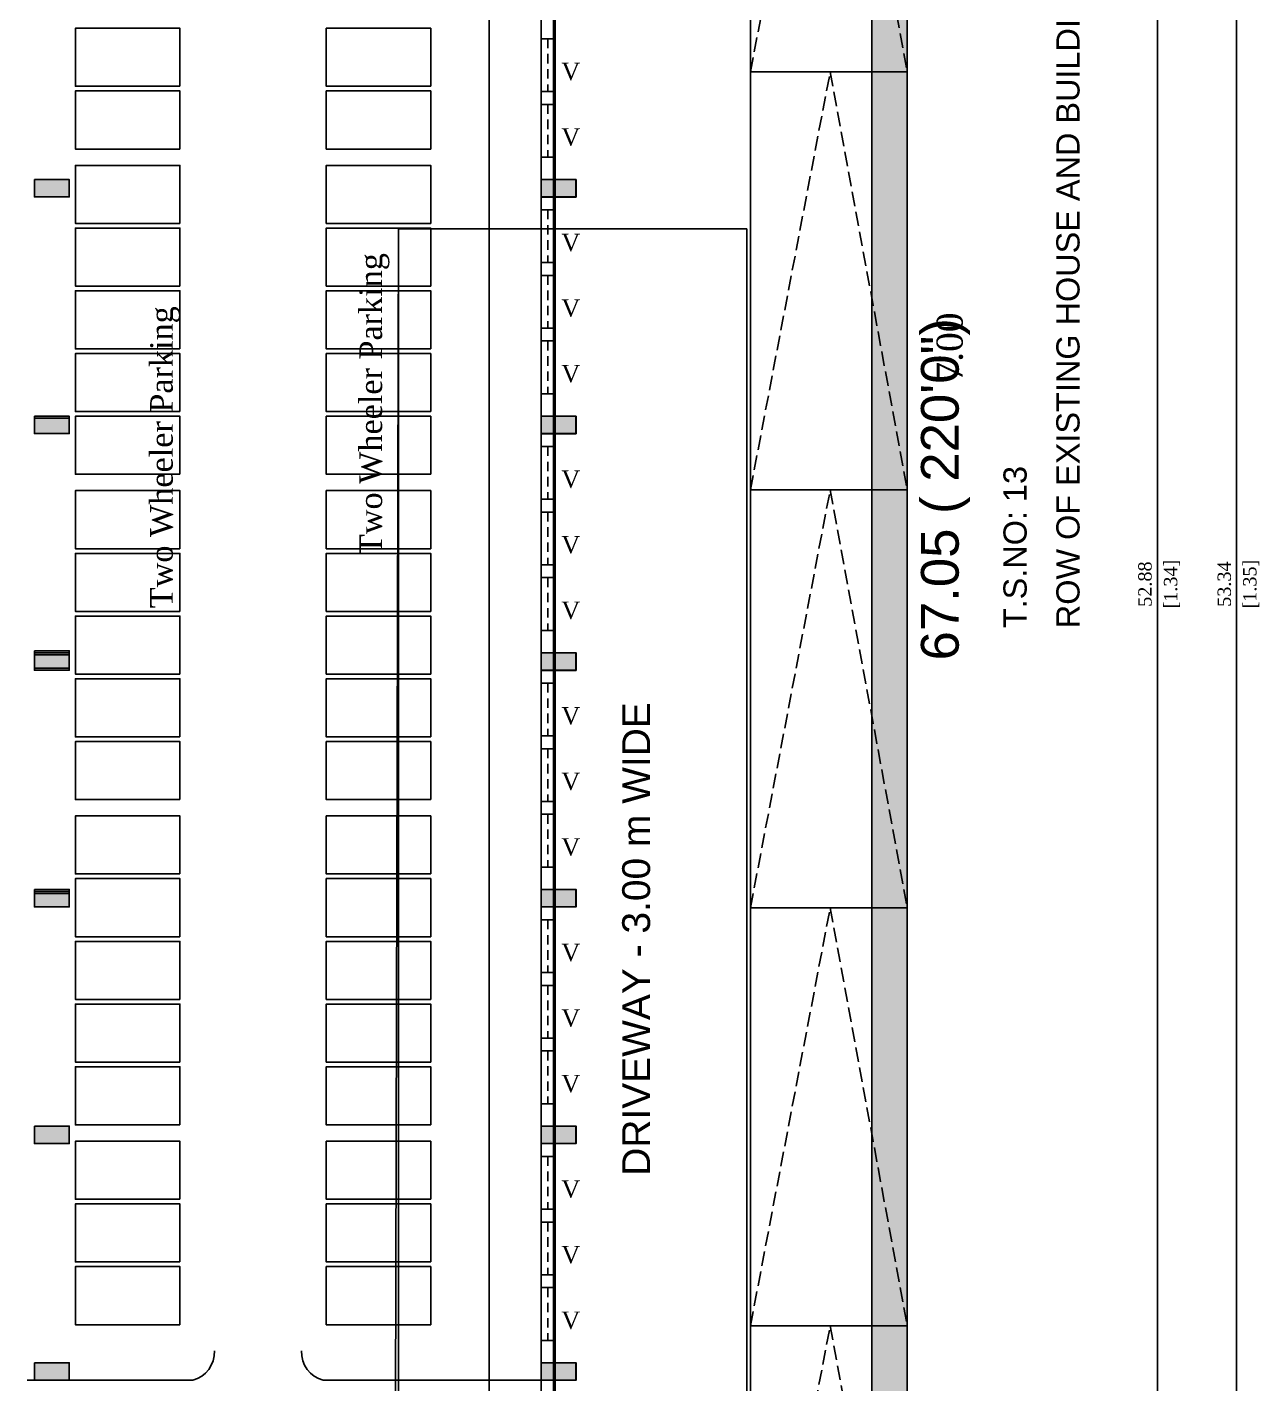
# Model space of a CAD drawing. Header units: metres. Extents: x 789 to 1127, y 8 to 183.
# Drawn here: x 834.07 to 855.3, y 70.2 to 93.57 of the extents above; entities that cross this region are included whole.
import ezdxf

# ---------------------------------------------------------------- set-up
doc = ezdxf.new("R2010")
doc.units = ezdxf.units.M
doc.header["$MEASUREMENT"] = 0
doc.header["$PDMODE"] = 96
doc.linetypes.add('CABLIN', pattern=[0.35, 0.25, -0.1])
doc.linetypes.add('HIDDEN', pattern=[0.375, 0.25, -0.125])
for name, color, linetype in [('Area', 3, 'Continuous'), ('BLK_1_LVL_0_BLDG_FOOT_PRINT', 1, 'Continuous'), ('BLK_1_LVL_0_SIDE_SETBACK2', 102, 'Continuous'), ('C-ANNO-TABL', 10, 'Continuous'), ('DRIVE_WAY', 255, 'Continuous'), ('ED', 30, 'Continuous'), ('FMB', 3, 'Continuous'), ('FOUR_WHEELER_DRIVE_WAY', 8, 'Continuous'), ('PER_AISLE_WIDTH', 5, 'Continuous'), ('PLOT_BOUNDARY', 70, 'Continuous'), ('RWH', 130, 'Continuous'), ('T E X T', 7, 'Continuous'), ('TEXT1', 7, 'Continuous'), ('W A L L', 125, 'Continuous')]:
    doc.layers.add(name, color=color, linetype=linetype)
for name, color, linetype, plot in [('BLK_1_COVERED_AREA', 140, 'Continuous', False), ('BLK_1_FLR_0_BLT_UP_AREA', 26, 'Continuous', False), ('BLK_1_MAX_HEIGHT_CAL_SET_BACK', 6, 'Continuous', False), ('TWO_WHEELER_PARKING', 2, 'Continuous', False)]:
    doc.layers.add(name, color=color, linetype=linetype, plot=plot)
doc.styles.add('S', font='swiss.ttf')
doc.styles.get("Standard").update_dxf_attribs({"font": 'BOOKOS.TTF'})
doc.styles.add('style1', font='romantic.ttf')
doc.styles.add('TIMES', font='BOOKOS.TTF')
doc.dimstyles.new('STANDARD$0', dxfattribs={"dimtxt": 7, "dimasz": 3, "dimexe": 3, "dimexo": 1, "dimgap": 1.5, "dimtad": 1, "dimdec": 1, "dimzin": 1, "dimdsep": 46, "dimlunit": 4, "dimtxsty": 'Standard', "dimblk": 'OBLIQUE', "dimcen": 0.09375, "dimdle": 1, "dimclrd": 8, "dimclre": 8, "dimclrt": 7, "dimadec": 1, "dimazin": 0, "dimtfac": 1, "dimtdec": 1, "dimtix": 1, "dimtmove": 2, "dimatfit": 3, "dimldrblk": 'ARCHTICK', "dimfxl": 0, "dimfrac": 2, "dimtolj": 1, "dimtzin": 0, "dimarcsym": 0})

# ---------------------------------------------------------------- blocks, each defined once
blk = doc.blocks.new('_Oblique')
at = {"color": 0, "linetype": 'ByBlock', "lineweight": -2}
blk.add_line((-0.5, -0.5), (0.5, 0.5), dxfattribs=at)
blk = doc.blocks.new('*D324')
at = {"layer": 'Defpoints', "color": 0}
for p in [(842.061, 110.42), (842.061, 57.537), (853.541, 57.537)]:
    blk.add_point(p, dxfattribs=at)
at = {"layer": 'ED', "color": 0, "lineweight": -2}
for p, q in [((853.311, 110.42), (853.771, 110.42)), ((853.541, 110.42), (853.541, 57.537)), ((853.311, 57.537), (853.771, 57.537))]:
    blk.add_line(p, q, dxfattribs=at)
at = {"layer": 'ED', "color": 0, "lineweight": -2, "xscale": 0.23, "yscale": 0.23, "zscale": 0.23}
for p, rotation in [((853.541, 110.42), 90), ((853.541, 57.537), 270)]:
    blk.add_blockref('_Oblique', p, dxfattribs=dict(at, rotation=rotation))
at = {"layer": 'ED', "color": 0, "char_height": 0.23, "attachment_point": 5, "rotation": 90}
for s, insert in [('\\A1;52.88', (853.328, 83.978)), ('\\A1;[1.34]', (853.79, 83.978))]:
    blk.add_mtext(s, dxfattribs=dict(at, insert=insert))
blk = doc.blocks.new('*D327')
at = {"layer": 'Defpoints', "color": 0}
for p in [(842.096, 110.65), (854.904, 110.65), (842.096, 57.307)]:
    blk.add_point(p, dxfattribs=at)
at = {"layer": 'ED', "color": 0, "lineweight": -2}
for p, q in [((854.674, 110.65), (855.134, 110.65)), ((854.904, 57.307), (854.904, 110.65)), ((854.674, 57.307), (855.134, 57.307))]:
    blk.add_line(p, q, dxfattribs=at)
at = {"layer": 'ED', "color": 0, "lineweight": -2, "xscale": 0.23, "yscale": 0.23, "zscale": 0.23}
for p, rotation in [((854.904, 110.65), 90), ((854.904, 57.307), 270)]:
    blk.add_blockref('_Oblique', p, dxfattribs=dict(at, rotation=rotation))
at = {"layer": 'ED', "color": 0, "char_height": 0.23, "attachment_point": 5, "rotation": 90}
for s, insert in [('\\A1;53.34', (854.693, 83.978)), ('\\A1;[1.35]', (855.154, 83.978))]:
    blk.add_mtext(s, dxfattribs=dict(at, insert=insert))
blk = doc.blocks.new('45')
at = {"layer": 'C-ANNO-TABL'}
h = blk.add_hatch(color=240, dxfattribs=at)
h.dxf.hatch_style = 1
h.paths.add_polyline_path([(11216.908, -3180.565), (11216.908, -3180.865), (11217.508, -3180.865), (11217.508, -3180.565)])
h = blk.add_hatch(color=240, dxfattribs=at)
h.dxf.hatch_style = 1
h.paths.add_polyline_path([(11225.636, -3180.565), (11225.636, -3180.865), (11226.237, -3180.865), (11226.237, -3180.565)])
h = blk.add_hatch(color=240, dxfattribs=at)
h.dxf.hatch_style = 1
h.paths.add_polyline_path([(11216.908, -3184.641), (11216.908, -3184.941), (11217.508, -3184.941), (11217.508, -3184.641)])
h = blk.add_hatch(color=240, dxfattribs=at)
h.dxf.hatch_style = 1
h.paths.add_polyline_path([(11216.908, -3184.677), (11216.908, -3184.906), (11217.508, -3184.906), (11217.508, -3184.677)])
h = blk.add_hatch(color=240, dxfattribs=at)
h.dxf.hatch_style = 1
h.paths.add_polyline_path([(11225.636, -3184.641), (11225.636, -3184.941), (11226.237, -3184.941), (11226.237, -3184.641)])
h = blk.add_hatch(color=240, dxfattribs=at)
h.dxf.hatch_style = 1
h.paths.add_polyline_path([(11216.908, -3188.718), (11216.908, -3188.947), (11217.508, -3188.947), (11217.508, -3188.718)])
h = blk.add_hatch(color=240, dxfattribs=at)
h.dxf.hatch_style = 1
h.paths.add_polyline_path([(11216.908, -3188.718), (11216.908, -3189.018), (11217.508, -3189.018), (11217.508, -3188.718)])
h = blk.add_hatch(color=240, dxfattribs=at)
h.dxf.hatch_style = 1
h.paths.add_polyline_path([(11216.908, -3188.754), (11216.908, -3188.982), (11217.508, -3188.982), (11217.508, -3188.754)])
h = blk.add_hatch(color=240, dxfattribs=at)
h.dxf.hatch_style = 1
h.paths.add_polyline_path([(11225.636, -3188.718), (11225.636, -3189.018), (11226.237, -3189.018), (11226.237, -3188.718)])
h = blk.add_hatch(color=240, dxfattribs=at)
h.dxf.hatch_style = 1
h.paths.add_polyline_path([(11216.908, -3192.795), (11216.908, -3193.095), (11217.508, -3193.095), (11217.508, -3192.795)])
h = blk.add_hatch(color=240, dxfattribs=at)
h.dxf.hatch_style = 1
h.paths.add_polyline_path([(11216.908, -3192.83), (11216.908, -3193.059), (11217.508, -3193.059), (11217.508, -3192.83)])
h = blk.add_hatch(color=240, dxfattribs=at)
h.dxf.hatch_style = 1
h.paths.add_polyline_path([(11225.636, -3192.795), (11225.636, -3193.095), (11226.237, -3193.095), (11226.237, -3192.795)])
h = blk.add_hatch(color=240, dxfattribs=at)
h.dxf.hatch_style = 1
h.paths.add_polyline_path([(11216.908, -3192.866), (11216.908, -3193.095), (11217.508, -3193.095), (11217.508, -3192.866)])
h = blk.add_hatch(color=240, dxfattribs=at)
h.dxf.hatch_style = 1
h.paths.add_polyline_path([(11216.908, -3192.866), (11216.908, -3193.095), (11217.508, -3193.095), (11217.508, -3192.866)])
h = blk.add_hatch(color=240, dxfattribs=at)
h.dxf.hatch_style = 1
h.paths.add_polyline_path([(11216.908, -3196.871), (11216.908, -3197.171), (11217.508, -3197.171), (11217.508, -3196.871)])
h = blk.add_hatch(color=240, dxfattribs=at)
h.dxf.hatch_style = 1
h.paths.add_polyline_path([(11225.636, -3196.871), (11225.636, -3197.171), (11226.237, -3197.171), (11226.237, -3196.871)])
h = blk.add_hatch(color=240, dxfattribs=at)
h.dxf.hatch_style = 1
h.paths.add_polyline_path([(11216.908, -3200.948), (11216.908, -3201.248), (11217.508, -3201.248), (11217.508, -3200.948)])
h = blk.add_hatch(color=240, dxfattribs=at)
h.dxf.hatch_style = 1
h.paths.add_polyline_path([(11225.636, -3200.948), (11225.636, -3201.248), (11226.237, -3201.248), (11226.237, -3200.948)])
at = {"layer": 'C-ANNO-TABL', "color": 240}
for points in [[(11216.908, -3180.565), (11216.908, -3180.865), (11217.508, -3180.865), (11217.508, -3180.565)], [(11225.636, -3180.565), (11225.636, -3180.865), (11226.237, -3180.865), (11226.237, -3180.565)], [(11216.908, -3184.641), (11216.908, -3184.941), (11217.508, -3184.941), (11217.508, -3184.641)], [(11225.636, -3184.641), (11225.636, -3184.941), (11226.237, -3184.941), (11226.237, -3184.641)], [(11216.908, -3188.718), (11216.908, -3189.018), (11217.508, -3189.018), (11217.508, -3188.718)], [(11225.636, -3188.718), (11225.636, -3189.018), (11226.237, -3189.018), (11226.237, -3188.718)], [(11216.908, -3192.795), (11216.908, -3193.095), (11217.508, -3193.095), (11217.508, -3192.795)], [(11216.908, -3192.795), (11216.908, -3193.095), (11217.508, -3193.095), (11217.508, -3192.795)], [(11225.636, -3192.795), (11225.636, -3193.095), (11226.237, -3193.095), (11226.237, -3192.795)], [(11216.908, -3196.871), (11216.908, -3197.171), (11217.508, -3197.171), (11217.508, -3196.871)], [(11225.636, -3196.871), (11225.636, -3197.171), (11226.237, -3197.171), (11226.237, -3196.871)], [(11216.908, -3200.948), (11216.908, -3201.248), (11217.508, -3201.248), (11217.508, -3200.948)], [(11225.636, -3200.948), (11225.636, -3201.248), (11226.237, -3201.248), (11226.237, -3200.948)]]:
    blk.add_lwpolyline(points, close=True, dxfattribs=at)
for points in [[(11217.508, -3184.906), (11217.508, -3184.677), (11216.908, -3184.677), (11216.908, -3184.906)], [(11217.508, -3188.947), (11217.508, -3188.718), (11216.908, -3188.718), (11216.908, -3188.947)], [(11217.508, -3188.982), (11217.508, -3188.754), (11216.908, -3188.754), (11216.908, -3188.982)], [(11217.508, -3193.059), (11217.508, -3192.83), (11216.908, -3192.83), (11216.908, -3193.059)], [(11217.508, -3193.095), (11217.508, -3192.866), (11216.908, -3192.866), (11216.908, -3193.095)], [(11217.508, -3193.095), (11217.508, -3192.866), (11216.908, -3192.866), (11216.908, -3193.095)]]:
    blk.add_lwpolyline(points, dxfattribs=at)
blk = doc.blocks.new('369')
at = {"layer": 'C-ANNO-TABL'}
h = blk.add_hatch(color=240, dxfattribs=at)
h.dxf.hatch_style = 1
h.paths.add_polyline_path([(11121.36, -3177.662), (11121.36, -3177.962), (11121.961, -3177.962), (11121.961, -3177.662)])
h = blk.add_hatch(color=240, dxfattribs=at)
h.dxf.hatch_style = 1
h.paths.add_polyline_path([(11130.089, -3177.662), (11130.089, -3177.962), (11130.689, -3177.962), (11130.689, -3177.662)])
h = blk.add_hatch(color=240, dxfattribs=at)
h.dxf.hatch_style = 1
h.paths.add_polyline_path([(11121.36, -3181.739), (11121.36, -3182.039), (11121.961, -3182.039), (11121.961, -3181.739)])
h = blk.add_hatch(color=240, dxfattribs=at)
h.dxf.hatch_style = 1
h.paths.add_polyline_path([(11121.36, -3181.774), (11121.36, -3182.003), (11121.961, -3182.003), (11121.961, -3181.774)])
h = blk.add_hatch(color=240, dxfattribs=at)
h.dxf.hatch_style = 1
h.paths.add_polyline_path([(11130.089, -3181.739), (11130.089, -3182.039), (11130.689, -3182.039), (11130.689, -3181.739)])
h = blk.add_hatch(color=240, dxfattribs=at)
h.dxf.hatch_style = 1
h.paths.add_polyline_path([(11121.36, -3185.78), (11121.36, -3186.08), (11121.961, -3186.08), (11121.961, -3185.78)])
h = blk.add_hatch(color=240, dxfattribs=at)
h.dxf.hatch_style = 1
h.paths.add_polyline_path([(11121.36, -3185.815), (11121.36, -3186.044), (11121.961, -3186.044), (11121.961, -3185.815)])
h = blk.add_hatch(color=240, dxfattribs=at)
h.dxf.hatch_style = 1
h.paths.add_polyline_path([(11121.36, -3185.851), (11121.36, -3186.08), (11121.961, -3186.08), (11121.961, -3185.851)])
h = blk.add_hatch(color=240, dxfattribs=at)
h.dxf.hatch_style = 1
h.paths.add_polyline_path([(11121.36, -3185.851), (11121.36, -3186.08), (11121.961, -3186.08), (11121.961, -3185.851)])
h = blk.add_hatch(color=240, dxfattribs=at)
h.dxf.hatch_style = 1
h.paths.add_polyline_path([(11130.089, -3185.815), (11130.089, -3186.115), (11130.689, -3186.115), (11130.689, -3185.815)])
h = blk.add_hatch(color=240, dxfattribs=at)
h.dxf.hatch_style = 1
h.paths.add_polyline_path([(11121.36, -3189.892), (11121.36, -3190.192), (11121.961, -3190.192), (11121.961, -3189.892)])
h = blk.add_hatch(color=240, dxfattribs=at)
h.dxf.hatch_style = 1
h.paths.add_polyline_path([(11121.36, -3189.928), (11121.36, -3190.156), (11121.961, -3190.156), (11121.961, -3189.928)])
h = blk.add_hatch(color=240, dxfattribs=at)
h.dxf.hatch_style = 1
h.paths.add_polyline_path([(11121.36, -3189.963), (11121.36, -3190.192), (11121.961, -3190.192), (11121.961, -3189.963)])
h = blk.add_hatch(color=240, dxfattribs=at)
h.dxf.hatch_style = 1
h.paths.add_polyline_path([(11121.36, -3189.963), (11121.36, -3190.192), (11121.961, -3190.192), (11121.961, -3189.963)])
h = blk.add_hatch(color=240, dxfattribs=at)
h.dxf.hatch_style = 1
h.paths.add_polyline_path([(11130.089, -3189.892), (11130.089, -3190.192), (11130.689, -3190.192), (11130.689, -3189.892)])
h = blk.add_hatch(color=240, dxfattribs=at)
h.dxf.hatch_style = 1
h.paths.add_polyline_path([(11121.36, -3193.969), (11121.36, -3194.269), (11121.961, -3194.269), (11121.961, -3193.969)])
h = blk.add_hatch(color=240, dxfattribs=at)
h.dxf.hatch_style = 1
h.paths.add_polyline_path([(11130.089, -3193.969), (11130.089, -3194.269), (11130.689, -3194.269), (11130.689, -3193.969)])
h = blk.add_hatch(color=240, dxfattribs=at)
h.dxf.hatch_style = 1
h.paths.add_polyline_path([(11121.36, -3198.046), (11121.36, -3198.345), (11121.961, -3198.345), (11121.961, -3198.046)])
h = blk.add_hatch(color=240, dxfattribs=at)
h.dxf.hatch_style = 1
h.paths.add_polyline_path([(11130.089, -3198.046), (11130.089, -3198.345), (11130.689, -3198.345), (11130.689, -3198.046)])
at = {"layer": 'C-ANNO-TABL', "color": 240}
for points in [[(11121.36, -3177.662), (11121.36, -3177.962), (11121.961, -3177.962), (11121.961, -3177.662)], [(11130.089, -3177.662), (11130.089, -3177.962), (11130.689, -3177.962), (11130.689, -3177.662)], [(11121.36, -3181.739), (11121.36, -3182.039), (11121.961, -3182.039), (11121.961, -3181.739)], [(11130.089, -3181.739), (11130.089, -3182.039), (11130.689, -3182.039), (11130.689, -3181.739)], [(11121.36, -3185.78), (11121.36, -3186.08), (11121.961, -3186.08), (11121.961, -3185.78)], [(11130.089, -3185.815), (11130.089, -3186.115), (11130.689, -3186.115), (11130.689, -3185.815)], [(11121.36, -3189.892), (11121.36, -3190.192), (11121.961, -3190.192), (11121.961, -3189.892)], [(11121.36, -3189.892), (11121.36, -3190.192), (11121.961, -3190.192), (11121.961, -3189.892)], [(11130.089, -3189.892), (11130.089, -3190.192), (11130.689, -3190.192), (11130.689, -3189.892)], [(11121.36, -3193.969), (11121.36, -3194.269), (11121.961, -3194.269), (11121.961, -3193.969)], [(11130.089, -3193.969), (11130.089, -3194.269), (11130.689, -3194.269), (11130.689, -3193.969)], [(11121.36, -3198.046), (11121.36, -3198.345), (11121.961, -3198.345), (11121.961, -3198.046)], [(11130.089, -3198.046), (11130.089, -3198.345), (11130.689, -3198.345), (11130.689, -3198.046)]]:
    blk.add_lwpolyline(points, close=True, dxfattribs=at)
for points in [[(11121.961, -3182.003), (11121.961, -3181.774), (11121.36, -3181.774), (11121.36, -3182.003)], [(11121.961, -3186.044), (11121.961, -3185.815), (11121.36, -3185.815), (11121.36, -3186.044)], [(11121.961, -3186.08), (11121.961, -3185.851), (11121.36, -3185.851), (11121.36, -3186.08)], [(11121.961, -3186.08), (11121.961, -3185.851), (11121.36, -3185.851), (11121.36, -3186.08)], [(11121.961, -3190.156), (11121.961, -3189.928), (11121.36, -3189.928), (11121.36, -3190.156)], [(11121.961, -3190.192), (11121.961, -3189.963), (11121.36, -3189.963), (11121.36, -3190.192)], [(11121.961, -3190.192), (11121.961, -3189.963), (11121.36, -3189.963), (11121.36, -3190.192)]]:
    blk.add_lwpolyline(points, dxfattribs=at)
blk = doc.blocks.new('*D138')
at = {"layer": 'BLK_1_MAX_HEIGHT_CAL_SET_BACK', "color": 0, "lineweight": -2}
for p, q in [((854.275, 116.653), (828.671, 116.653)), ((828.851, 116.653), (828.851, 87.379)), ((828.851, 57.307), (828.851, 86.58)), ((828.914, 57.307), (829.031, 57.307))]:
    blk.add_line(p, q, dxfattribs=at)
at = {"layer": 'Defpoints', "color": 0}
for p in [(828.851, 116.653), (854.338, 116.653), (828.851, 57.307)]:
    blk.add_point(p, dxfattribs=at)
at = {"layer": 'BLK_1_MAX_HEIGHT_CAL_SET_BACK', "color": 0, "lineweight": -2, "xscale": 0.18, "yscale": 0.18, "zscale": 0.18}
for p, rotation in [((828.851, 116.653), 90), ((828.851, 57.307), 270)]:
    blk.add_blockref('_Oblique', p, dxfattribs=dict(at, rotation=rotation))
at = {"layer": 'BLK_1_MAX_HEIGHT_CAL_SET_BACK', "color": 0, "char_height": 0.18, "attachment_point": 5}
for s, insert in [('\\A1;59.3457', (828.851, 87.165)), ('\\A1;[1.51]', (828.851, 86.765))]:
    blk.add_mtext(s, dxfattribs=dict(at, insert=insert))

msp = doc.modelspace()

# ---------------------------------------------------------------- hatches: boundary and pattern name
at = {"lineweight": -2, "ltscale": 0.5}
h = msp.add_hatch(dxfattribs=at)
h.set_pattern_fill('HEX', color=256, scale=2)
h.set_pattern_definition([(0, (-10114.8948, 3378.14307), (0, 0.433012702), [0.25, -0.5]), (120, (-10114.8948, 3378.14307), (-0.375, -0.216506351), [0.25, -0.5]), (60, (-10114.6448, 3378.14307), (-0.375, 0.216506351), [0.25, -0.5])])
h.paths.add_polyline_path([(849.22879, 116.6526), (816.92879, 116.6526), (816.92879, 49.6026), (819.21236, 49.6026), (819.21233, 50.20256), (817.72878, 50.20256), (817.3288, 116.0526), (848.62879, 116.0526), (848.62879, 50.2026), (846.15477, 50.20227), (846.15477, 49.60163), (849.22879, 49.6026)])
h = msp.add_hatch(color=240)
h.dxf.hatch_style = 1
h.paths.add_polyline_path([(842.92476, 90.94574), (842.92476, 90.64577), (843.52522, 90.64577), (843.52522, 90.94574)])
h = msp.add_hatch(color=240)
h.dxf.hatch_style = 1
h.paths.add_polyline_path([(842.92476, 86.86904), (842.92476, 86.56907), (843.52522, 86.56907), (843.52522, 86.86904)])
h = msp.add_hatch(color=240)
h.dxf.hatch_style = 1
h.paths.add_polyline_path([(842.92476, 82.79234), (842.92476, 82.49237), (843.52522, 82.49237), (843.52522, 82.79234)])
h = msp.add_hatch(color=240)
h.dxf.hatch_style = 1
h.paths.add_polyline_path([(842.92476, 78.71564), (842.92476, 78.41567), (843.52522, 78.41567), (843.52522, 78.71564)])
h = msp.add_hatch(color=240)
h.dxf.hatch_style = 1
h.paths.add_polyline_path([(842.92476, 74.63894), (842.92476, 74.33897), (843.52522, 74.33897), (843.52522, 74.63894)])
h = msp.add_hatch(color=240)
h.dxf.hatch_style = 1
h.paths.add_polyline_path([(842.92476, 70.56224), (842.92476, 70.26227), (843.52522, 70.26227), (843.52522, 70.56224)])

# ---------------------------------------------------------------- linework, layer by layer
at = {"lineweight": -3, "ltscale": 0.5}
for centre, start, end in [((836.79733, 70.74763), 284.532824, 2.537396), ((839.2963, 70.74763), 177.462604, 255.467176)]:
    msp.add_arc(centre, 0.49997, start, end, dxfattribs=at)
at = {"layer": 'Area'}
msp.add_lwpolyline([(823.00999, 110.64966), (843.15033, 110.64966), (843.15033, 57.30966), (823.00999, 57.30966)], close=True, dxfattribs=at)
at = {"layer": 'BLK_1_COVERED_AREA', "ltscale": 400}
msp.add_lwpolyline([(823.00999, 110.64966), (843.15033, 110.64966), (843.15033, 57.30966), (823.00999, 57.30966)], close=True, dxfattribs=at)
at = {"layer": 'BLK_1_FLR_0_BLT_UP_AREA', "color": 26, "linetype": 'Continuous'}
msp.add_lwpolyline([(823.00999, 110.64966), (843.15033, 110.64966), (843.15033, 57.30966), (823.00999, 57.30966)], close=True, dxfattribs=at)
at = {"layer": 'BLK_1_LVL_0_BLDG_FOOT_PRINT', "ltscale": 400}
msp.add_lwpolyline([(823.00999, 110.64966), (843.15033, 110.64966), (843.15033, 57.30966), (823.00999, 57.30966)], close=True, dxfattribs=at)
at = {"layer": 'BLK_1_LVL_0_SIDE_SETBACK2'}
msp.add_lwpolyline([(843.15033, 110.64966), (849.22879, 110.64966), (849.22879, 57.30966), (843.15033, 57.30966)], close=True, dxfattribs=at)
at = {"layer": 'DRIVE_WAY', "color": 7}
msp.add_lwpolyline([(840.46624, 49.6026), (846.46624, 49.6026), (846.46624, 90.09654), (840.46624, 90.09654)], close=True, dxfattribs=at)
at = {"layer": 'FMB'}
msp.add_lwpolyline([(816.92879, 116.6526), (849.22879, 116.6526), (849.22879, 49.6026), (816.92879, 49.6026)], close=True, dxfattribs=at)
at = {"layer": 'FOUR_WHEELER_DRIVE_WAY'}
msp.add_lwpolyline([(840.36624, 49.6026), (846.46624, 49.6026), (846.46624, 90.09654), (840.46624, 90.09654)], close=True, dxfattribs=at)
at = {"layer": 'PER_AISLE_WIDTH'}
msp.add_lwpolyline([(842.02879, 49.6026), (846.52879, 49.6026), (846.52879, 114.74248), (842.02879, 114.74248)], close=True, dxfattribs=at)
at = {"layer": 'PLOT_BOUNDARY', "linetype": 'ByBlock'}
msp.add_lwpolyline([(816.92879, 116.6526), (849.22879, 116.6526), (849.22879, 49.6026), (816.92879, 49.6026)], close=True, dxfattribs=at)
at = {"layer": 'RWH'}
msp.add_lwpolyline([(817.53879, 49.6026), (816.92879, 49.6026), (816.92879, 116.6526), (849.22879, 116.6526), (849.22879, 49.6026), (848.61879, 49.6026), (848.61879, 116.0426), (817.53879, 116.0426)], close=True, dxfattribs=at)
at = {"layer": 'TWO_WHEELER_PARKING', "linetype": 'Continuous'}
for points in [[(836.70248, 92.55319), (834.90248, 92.55319), (834.90248, 93.55319), (836.70248, 93.55319)], [(841.02311, 92.55319), (839.22311, 92.55319), (839.22311, 93.55319), (841.02311, 93.55319)], [(836.70248, 91.47273), (834.90248, 91.47273), (834.90248, 92.47273), (836.70248, 92.47273)], [(841.02311, 91.47273), (839.22311, 91.47273), (839.22311, 92.47273), (841.02311, 92.47273)], [(836.70248, 90.19116), (834.90248, 90.19116), (834.90248, 91.19116), (836.70248, 91.19116)], [(841.02311, 90.19116), (839.22311, 90.19116), (839.22311, 91.19116), (841.02311, 91.19116)], [(836.70248, 89.11069), (834.90248, 89.11069), (834.90248, 90.11069), (836.70248, 90.11069)], [(841.02311, 89.11069), (839.22311, 89.11069), (839.22311, 90.11069), (841.02311, 90.11069)], [(836.70248, 88.03023), (834.90248, 88.03023), (834.90248, 89.03023), (836.70248, 89.03023)], [(841.02311, 88.03023), (839.22311, 88.03023), (839.22311, 89.03023), (841.02311, 89.03023)], [(836.70248, 86.94977), (834.90248, 86.94977), (834.90248, 87.94977), (836.70248, 87.94977)], [(841.02311, 86.94977), (839.22311, 86.94977), (839.22311, 87.94977), (841.02311, 87.94977)], [(836.70248, 85.86931), (834.90248, 85.86931), (834.90248, 86.86931), (836.70248, 86.86931)], [(841.02311, 85.86931), (839.22311, 85.86931), (839.22311, 86.86931), (841.02311, 86.86931)], [(836.70248, 84.58773), (834.90248, 84.58773), (834.90248, 85.58773), (836.70248, 85.58773)], [(841.02311, 84.58773), (839.22311, 84.58773), (839.22311, 85.58773), (841.02311, 85.58773)], [(836.70248, 83.50727), (834.90248, 83.50727), (834.90248, 84.50727), (836.70248, 84.50727)], [(841.02311, 83.50727), (839.22311, 83.50727), (839.22311, 84.50727), (841.02311, 84.50727)], [(836.70248, 82.42681), (834.90248, 82.42681), (834.90248, 83.42681), (836.70248, 83.42681)], [(841.02311, 82.42681), (839.22311, 82.42681), (839.22311, 83.42681), (841.02311, 83.42681)], [(836.70248, 81.34635), (834.90248, 81.34635), (834.90248, 82.34635), (836.70248, 82.34635)], [(841.02311, 81.34635), (839.22311, 81.34635), (839.22311, 82.34635), (841.02311, 82.34635)], [(836.70248, 80.26589), (834.90248, 80.26589), (834.90248, 81.26589), (836.70248, 81.26589)], [(841.02311, 80.26589), (839.22311, 80.26589), (839.22311, 81.26589), (841.02311, 81.26589)], [(836.70248, 78.98431), (834.90248, 78.98431), (834.90248, 79.98431), (836.70248, 79.98431)], [(841.02311, 78.98431), (839.22311, 78.98431), (839.22311, 79.98431), (841.02311, 79.98431)], [(836.70248, 77.90385), (834.90248, 77.90385), (834.90248, 78.90385), (836.70248, 78.90385)], [(841.02311, 77.90385), (839.22311, 77.90385), (839.22311, 78.90385), (841.02311, 78.90385)], [(836.70248, 76.82339), (834.90248, 76.82339), (834.90248, 77.82339), (836.70248, 77.82339)], [(841.02311, 76.82339), (839.22311, 76.82339), (839.22311, 77.82339), (841.02311, 77.82339)], [(836.70248, 75.74292), (834.90248, 75.74292), (834.90248, 76.74292), (836.70248, 76.74292)], [(841.02311, 75.74292), (839.22311, 75.74292), (839.22311, 76.74292), (841.02311, 76.74292)], [(836.70248, 74.66246), (834.90248, 74.66246), (834.90248, 75.66246), (836.70248, 75.66246)], [(841.02311, 74.66246), (839.22311, 74.66246), (839.22311, 75.66246), (841.02311, 75.66246)], [(836.70248, 73.38088), (834.90248, 73.38088), (834.90248, 74.38088), (836.70248, 74.38088)], [(841.02311, 73.38088), (839.22311, 73.38088), (839.22311, 74.38088), (841.02311, 74.38088)], [(836.70248, 72.30042), (834.90248, 72.30042), (834.90248, 73.30042), (836.70248, 73.30042)], [(841.02311, 72.30042), (839.22311, 72.30042), (839.22311, 73.30042), (841.02311, 73.30042)], [(836.70248, 71.21996), (834.90248, 71.21996), (834.90248, 72.21996), (836.70248, 72.21996)], [(841.02311, 71.21996), (839.22311, 71.21996), (839.22311, 72.21996), (841.02311, 72.21996)]]:
    msp.add_lwpolyline(points, close=True, dxfattribs=at)
at = {"layer": 'W A L L'}
for p, q in [((848.61879, 116.0426), (848.61879, 50.2126)), ((842.92476, 57.53687), (842.92476, 110.41967)), ((842.92476, 110.41967), (842.92476, 57.53687)), ((842.92476, 110.41967), (842.92476, 57.53687)), ((842.92476, 93.37266), (843.15476, 93.37266)), ((842.92476, 92.46266), (842.92476, 93.37266)), ((842.92476, 93.37266), (843.15476, 93.37266)), ((843.15476, 93.37266), (843.15476, 92.46266)), ((843.15476, 93.37266), (843.15476, 92.46266)), ((843.15476, 92.46266), (842.92476, 92.46266)), ((843.15476, 92.46266), (842.92476, 92.46266)), ((842.92476, 92.24275), (843.15476, 92.24275)), ((842.92476, 91.33275), (842.92476, 92.24275)), ((842.92476, 92.24275), (843.15476, 92.24275)), ((843.15476, 92.24275), (843.15476, 91.33275)), ((843.15476, 92.24275), (843.15476, 91.33275)), ((843.15476, 91.33275), (842.92476, 91.33275)), ((843.15476, 91.33275), (842.92476, 91.33275)), ((842.92476, 90.94574), (842.92476, 90.64577)), ((843.52522, 90.94574), (842.92476, 90.94574)), ((843.52522, 90.64577), (843.52522, 90.94574)), ((842.92476, 90.64577), (843.52522, 90.64577)), ((842.92476, 90.42586), (843.15476, 90.42586)), ((842.92476, 89.51586), (842.92476, 90.42586)), ((842.92476, 90.42586), (843.15476, 90.42586)), ((843.15476, 90.42586), (843.15476, 89.51586)), ((843.15476, 90.42586), (843.15476, 89.51586)), ((843.15476, 89.51586), (842.92476, 89.51586)), ((843.15476, 89.51586), (842.92476, 89.51586)), ((842.92476, 89.29596), (843.15476, 89.29596)), ((842.92476, 88.38596), (842.92476, 89.29596)), ((842.92476, 89.29596), (843.15476, 89.29596)), ((843.15476, 89.29596), (843.15476, 88.38596)), ((843.15476, 89.29596), (843.15476, 88.38596)), ((843.15476, 88.38596), (842.92476, 88.38596)), ((843.15476, 88.38596), (842.92476, 88.38596)), ((842.92476, 88.16605), (843.15476, 88.16605)), ((842.92476, 87.25605), (842.92476, 88.16605)), ((842.92476, 88.16605), (843.15476, 88.16605)), ((843.15476, 88.16605), (843.15476, 87.25605)), ((843.15476, 88.16605), (843.15476, 87.25605)), ((843.15476, 87.25605), (842.92476, 87.25605)), ((843.15476, 87.25605), (842.92476, 87.25605)), ((842.92476, 86.86904), (842.92476, 86.56907)), ((843.52522, 86.86904), (842.92476, 86.86904)), ((843.52522, 86.56907), (843.52522, 86.86904)), ((842.92476, 86.56907), (843.52522, 86.56907)), ((842.92476, 86.34916), (843.15476, 86.34916)), ((842.92476, 85.43916), (842.92476, 86.34916)), ((842.92476, 86.34916), (843.15476, 86.34916)), ((843.15476, 86.34916), (843.15476, 85.43916)), ((843.15476, 86.34916), (843.15476, 85.43916)), ((843.15476, 85.43916), (842.92476, 85.43916)), ((843.15476, 85.43916), (842.92476, 85.43916)), ((842.92476, 85.21926), (843.15476, 85.21926)), ((842.92476, 84.30926), (842.92476, 85.21926)), ((842.92476, 85.21926), (843.15476, 85.21926)), ((843.15476, 85.21926), (843.15476, 84.30926)), ((843.15476, 85.21926), (843.15476, 84.30926)), ((843.15476, 84.30926), (842.92476, 84.30926)), ((843.15476, 84.30926), (842.92476, 84.30926)), ((842.92476, 84.08935), (843.15476, 84.08935)), ((842.92476, 83.17935), (842.92476, 84.08935)), ((842.92476, 84.08935), (843.15476, 84.08935)), ((843.15476, 83.17935), (842.92476, 83.17935)), ((843.15476, 83.17935), (842.92476, 83.17935)), ((842.92476, 82.79234), (842.92476, 82.49237)), ((843.52522, 82.79234), (842.92476, 82.79234)), ((843.52522, 82.49237), (843.52522, 82.79234)), ((842.92476, 82.49237), (843.52522, 82.49237)), ((842.92476, 82.27246), (843.15476, 82.27246)), ((842.92476, 81.36246), (842.92476, 82.27246)), ((842.92476, 82.27246), (843.15476, 82.27246)), ((843.15476, 82.27246), (843.15476, 81.36246)), ((843.15476, 82.27246), (843.15476, 81.36246)), ((843.15476, 81.36246), (842.92476, 81.36246)), ((843.15476, 81.36246), (842.92476, 81.36246)), ((842.92476, 81.14256), (843.15476, 81.14256)), ((842.92476, 80.23256), (842.92476, 81.14256)), ((842.92476, 81.14256), (843.15476, 81.14256)), ((843.15476, 81.14256), (843.15476, 80.23256)), ((843.15476, 81.14256), (843.15476, 80.23256)), ((843.15476, 80.23256), (842.92476, 80.23256)), ((843.15476, 80.23256), (842.92476, 80.23256)), ((842.92476, 80.01265), (843.15476, 80.01265)), ((842.92476, 79.10265), (842.92476, 80.01265)), ((842.92476, 80.01265), (843.15476, 80.01265)), ((843.15476, 80.01265), (843.15476, 79.10265)), ((843.15476, 80.01265), (843.15476, 79.10265)), ((843.15476, 79.10265), (842.92476, 79.10265)), ((843.15476, 79.10265), (842.92476, 79.10265)), ((842.92476, 78.71564), (842.92476, 78.41567)), ((843.52522, 78.71564), (842.92476, 78.71564)), ((843.52522, 78.41567), (843.52522, 78.71564)), ((842.92476, 78.41567), (843.52522, 78.41567)), ((842.92476, 78.19576), (843.15476, 78.19576)), ((842.92476, 77.28576), (842.92476, 78.19576)), ((842.92476, 78.19576), (843.15476, 78.19576)), ((843.15476, 78.19576), (843.15476, 77.28576)), ((843.15476, 78.19576), (843.15476, 77.28576)), ((843.15476, 77.28576), (842.92476, 77.28576)), ((843.15476, 77.28576), (842.92476, 77.28576)), ((842.92476, 77.06586), (843.15476, 77.06586)), ((842.92476, 76.15586), (842.92476, 77.06586)), ((842.92476, 77.06586), (843.15476, 77.06586)), ((843.15476, 77.06586), (843.15476, 76.15586)), ((843.15476, 77.06586), (843.15476, 76.15586)), ((843.15476, 76.15586), (842.92476, 76.15586)), ((843.15476, 76.15586), (842.92476, 76.15586)), ((842.92476, 75.93595), (843.15476, 75.93595)), ((842.92476, 75.02595), (842.92476, 75.93595)), ((842.92476, 75.93595), (843.15476, 75.93595)), ((843.15476, 75.93595), (843.15476, 75.02595)), ((843.15476, 75.93595), (843.15476, 75.02595)), ((843.15476, 75.02595), (842.92476, 75.02595)), ((843.15476, 75.02595), (842.92476, 75.02595)), ((842.92476, 74.63894), (842.92476, 74.33897)), ((843.52522, 74.63894), (842.92476, 74.63894)), ((843.52522, 74.33897), (843.52522, 74.63894)), ((842.92476, 74.33897), (843.52522, 74.33897)), ((842.92476, 74.11906), (843.15476, 74.11906)), ((842.92476, 73.20906), (842.92476, 74.11906)), ((842.92476, 74.11906), (843.15476, 74.11906)), ((843.15476, 74.11906), (843.15476, 73.20906)), ((843.15476, 74.11906), (843.15476, 73.20906)), ((843.15476, 73.20906), (842.92476, 73.20906)), ((843.15476, 73.20906), (842.92476, 73.20906)), ((842.92476, 72.98916), (843.15476, 72.98916)), ((842.92476, 72.07916), (842.92476, 72.98916)), ((842.92476, 72.98916), (843.15476, 72.98916)), ((843.15476, 72.98916), (843.15476, 72.07916)), ((843.15476, 72.98916), (843.15476, 72.07916)), ((843.15476, 72.07916), (842.92476, 72.07916)), ((843.15476, 72.07916), (842.92476, 72.07916)), ((842.92476, 71.85925), (843.15476, 71.85925)), ((842.92476, 70.94925), (842.92476, 71.85925)), ((842.92476, 71.85925), (843.15476, 71.85925)), ((843.15476, 71.85925), (843.15476, 70.94925)), ((843.15476, 71.85925), (843.15476, 70.94925)), ((843.15476, 70.94925), (842.92476, 70.94925)), ((843.15476, 70.94925), (842.92476, 70.94925)), ((842.92476, 70.56224), (842.92476, 70.26227)), ((843.52522, 70.56224), (842.92476, 70.56224)), ((843.52522, 70.26227), (843.52522, 70.56224)), ((842.92476, 70.26227), (843.52522, 70.26227))]:
    msp.add_line(p, q, dxfattribs=at)
at = {"layer": 'W A L L', "lineweight": 50}
msp.add_line((843.15033, 110.64966), (843.15033, 57.30966), dxfattribs=at)
at = {"layer": 'W A L L', "linetype": 'CABLIN'}
for p, q in [((846.52879, 92.8026), (847.90379, 100.0026)), ((847.90379, 100.0026), (849.22879, 92.8026)), ((846.52879, 85.6026), (847.90379, 92.8026)), ((847.90379, 92.8026), (849.22879, 85.6026)), ((846.52879, 78.4026), (847.90379, 85.6026)), ((847.90379, 85.6026), (849.22879, 78.4026)), ((846.52879, 71.2026), (847.90379, 78.4026)), ((847.90379, 78.4026), (849.22879, 71.2026)), ((846.52879, 64.0026), (847.90379, 71.2026)), ((847.90379, 71.2026), (849.22879, 64.0026))]:
    msp.add_line(p, q, dxfattribs=at)
at = {"layer": 'W A L L', "lineweight": -2}
for p, q in [((846.52879, 92.8026), (846.52879, 100.0026)), ((849.22879, 100.0026), (849.22879, 92.8026)), ((846.52879, 85.6026), (846.52879, 92.8026)), ((846.52879, 92.8026), (849.22879, 92.8026)), ((849.22879, 92.8026), (846.52879, 92.8026)), ((849.22879, 92.8026), (849.22879, 85.6026)), ((846.52879, 78.4026), (846.52879, 85.6026)), ((846.52879, 85.6026), (849.22879, 85.6026)), ((849.22879, 85.6026), (846.52879, 85.6026)), ((849.22879, 85.6026), (849.22879, 78.4026)), ((846.52879, 71.2026), (846.52879, 78.4026)), ((846.52879, 78.4026), (849.22879, 78.4026)), ((849.22879, 78.4026), (846.52879, 78.4026)), ((849.22879, 78.4026), (849.22879, 71.2026)), ((846.52879, 64.0026), (846.52879, 71.2026)), ((846.52879, 71.2026), (849.22879, 71.2026)), ((849.22879, 71.2026), (846.52879, 71.2026)), ((849.22879, 71.2026), (849.22879, 64.0026))]:
    msp.add_line(p, q, dxfattribs=at)
at = {"layer": 'W A L L', "linetype": 'HIDDEN', "ltscale": 0.65}
for p, q in [((843.03976, 93.37266), (843.03976, 92.46266)), ((843.03976, 92.24275), (843.03976, 91.33275)), ((843.03976, 90.42586), (843.03976, 89.51586)), ((843.03976, 89.29596), (843.03976, 88.38596)), ((843.03976, 88.16605), (843.03976, 87.25605)), ((843.03976, 86.34916), (843.03976, 85.43916)), ((843.03976, 85.21926), (843.03976, 84.30926)), ((843.03976, 84.08935), (843.03976, 83.17935)), ((843.03976, 82.27246), (843.03976, 81.36246)), ((843.03976, 81.14256), (843.03976, 80.23256)), ((843.03976, 80.01265), (843.03976, 79.10265)), ((843.03976, 78.19576), (843.03976, 77.28576)), ((843.03976, 77.06586), (843.03976, 76.15586)), ((843.03976, 75.93595), (843.03976, 75.02595)), ((843.03976, 74.11906), (843.03976, 73.20906)), ((843.03976, 72.98916), (843.03976, 72.07916)), ((843.03976, 71.85925), (843.03976, 70.94925))]:
    msp.add_line(p, q, dxfattribs=at)
at = {"layer": 'W A L L', "lineweight": -3, "ltscale": 0.5}
for p, q in [((836.92279, 70.26366), (834.07084, 70.26366)), ((842.92476, 70.26366), (839.17084, 70.26366))]:
    msp.add_line(p, q, dxfattribs=at)

# ---------------------------------------------------------------- block references
at = {"lineweight": -3}
for name, p in [('45', (-10382.71166, 3271.51181)), ('369', (-10287.16416, 3268.60914))]:
    msp.add_blockref(name, p, dxfattribs=at)

# ---------------------------------------------------------------- texts
at = {"layer": 'T E X T', "lineweight": -2, "attachment_point": 1, "rotation": 90, "style": 'S'}
for s, insert, char_height, width in [('ROW OF EXISTING HOUSE AND BUILDINGS ', (851.79857, 83.21869), 0.4, 14.1285612), ('67.05 ( 220\'0")', (849.46737, 82.66284), 0.65, 7.6349537), ('T.S.NO: 13', (850.88746, 83.21869), 0.4, 11.0412112)]:
    msp.add_mtext(s, dxfattribs=dict(at, insert=insert, char_height=char_height, width=width))
at = {"layer": 'TEXT1'}
for p in [(843.2717, 92.66046), (843.2717, 91.53056), (843.2717, 89.71367), (843.2717, 88.58376), (843.2717, 87.45386), (843.2717, 85.63697), (843.2717, 84.50706), (843.2717, 83.37716), (843.2717, 81.56027), (843.2717, 80.43036), (843.2717, 79.30046), (843.2717, 77.48357), (843.2717, 76.35366), (843.2717, 75.22376), (843.2717, 73.40687), (843.2717, 72.27696), (843.2717, 71.14706)]:
    msp.add_text('V', height=0.3, dxfattribs=at).set_placement(p)
at = {"layer": 'TEXT1', "lineweight": -2}
for s, height, style, p in [('Two Wheeler Parking ', 0.3899842, 'style1', (840.18452, 84.47817)), ('Two Wheeler Parking ', 0.3899842, 'style1', (836.5793, 83.56295)), ('7.00', 0.45, 'TIMES', (850.18577, 87.46776)), ('DRIVEWAY - 3.00 m WIDE', 0.48, 'S', (844.80071, 73.7854))]:
    msp.add_text(s, height=height, rotation=90, dxfattribs=dict(at, style=style)).set_placement(p)

# ---------------------------------------------------------------- dimensions: what is measured, and where the dimension line sits
at = {"layer": 'BLK_1_MAX_HEIGHT_CAL_SET_BACK', "color": 6}
dim = msp.add_linear_dim(base=(828.85119, 116.6526), p1=(828.85119, 57.30686), p2=(854.3378, 116.6526), angle=90, dimstyle='STANDARD$0', override={"dimscale": 1, "dimtxt": 0.18, "dimasz": 0.18, "dimexe": 0.18, "dimexo": 0.0625, "dimgap": 0.09, "dimtad": 0, "dimtih": 1, "dimtoh": 1, "dimdec": 4, "dimlunit": 2, "dimpost": '\\X', "dimcen": 0.09, "dimdle": 0, "dimclrd": 0, "dimclre": 0, "dimclrt": 0, "dimtdec": 4, "dimtix": 0, "dimtofl": 0, "dimfrac": 0}, dxfattribs=at)
dim.commit()
dim.dimension.update_dxf_attribs({"geometry": '*D138', "text_midpoint": (828.85119, 86.97973)})
at = {"layer": 'ED'}
for base, p1, p2, picture, middle in [((854.90441, 110.64967), (842.09585, 57.30687), (842.09585, 110.64967), '*D327', (854.90441, 83.97827)), ((853.54101, 57.53687), (842.0612, 110.41967), (842.0612, 57.53687), '*D324', (853.54101, 83.97827))]:
    dim = msp.add_linear_dim(base=base, p1=p1, p2=p2, angle=90, dimstyle='STANDARD$0', override={"dimscale": 1, "dimtxt": 0.23, "dimasz": 0.23, "dimexe": 0.23, "dimexo": 0.23, "dimgap": 0.09, "dimdec": 2, "dimlunit": 2, "dimpost": '\\X', "dimsah": 0, "dimcen": 0.09, "dimdle": 0, "dimclrd": 0, "dimclre": 0, "dimclrt": 0, "dimtfac": 1, "dimtdec": 2, "dimtix": 0, "dimtofl": 0, "dimfxl": 0.23, "dimfxlon": 1, "dimfrac": 0}, dxfattribs=at)
    dim.commit()
    dim.dimension.update_dxf_attribs({"geometry": picture, "text_midpoint": middle})

doc.saveas('drawing.dxf')
